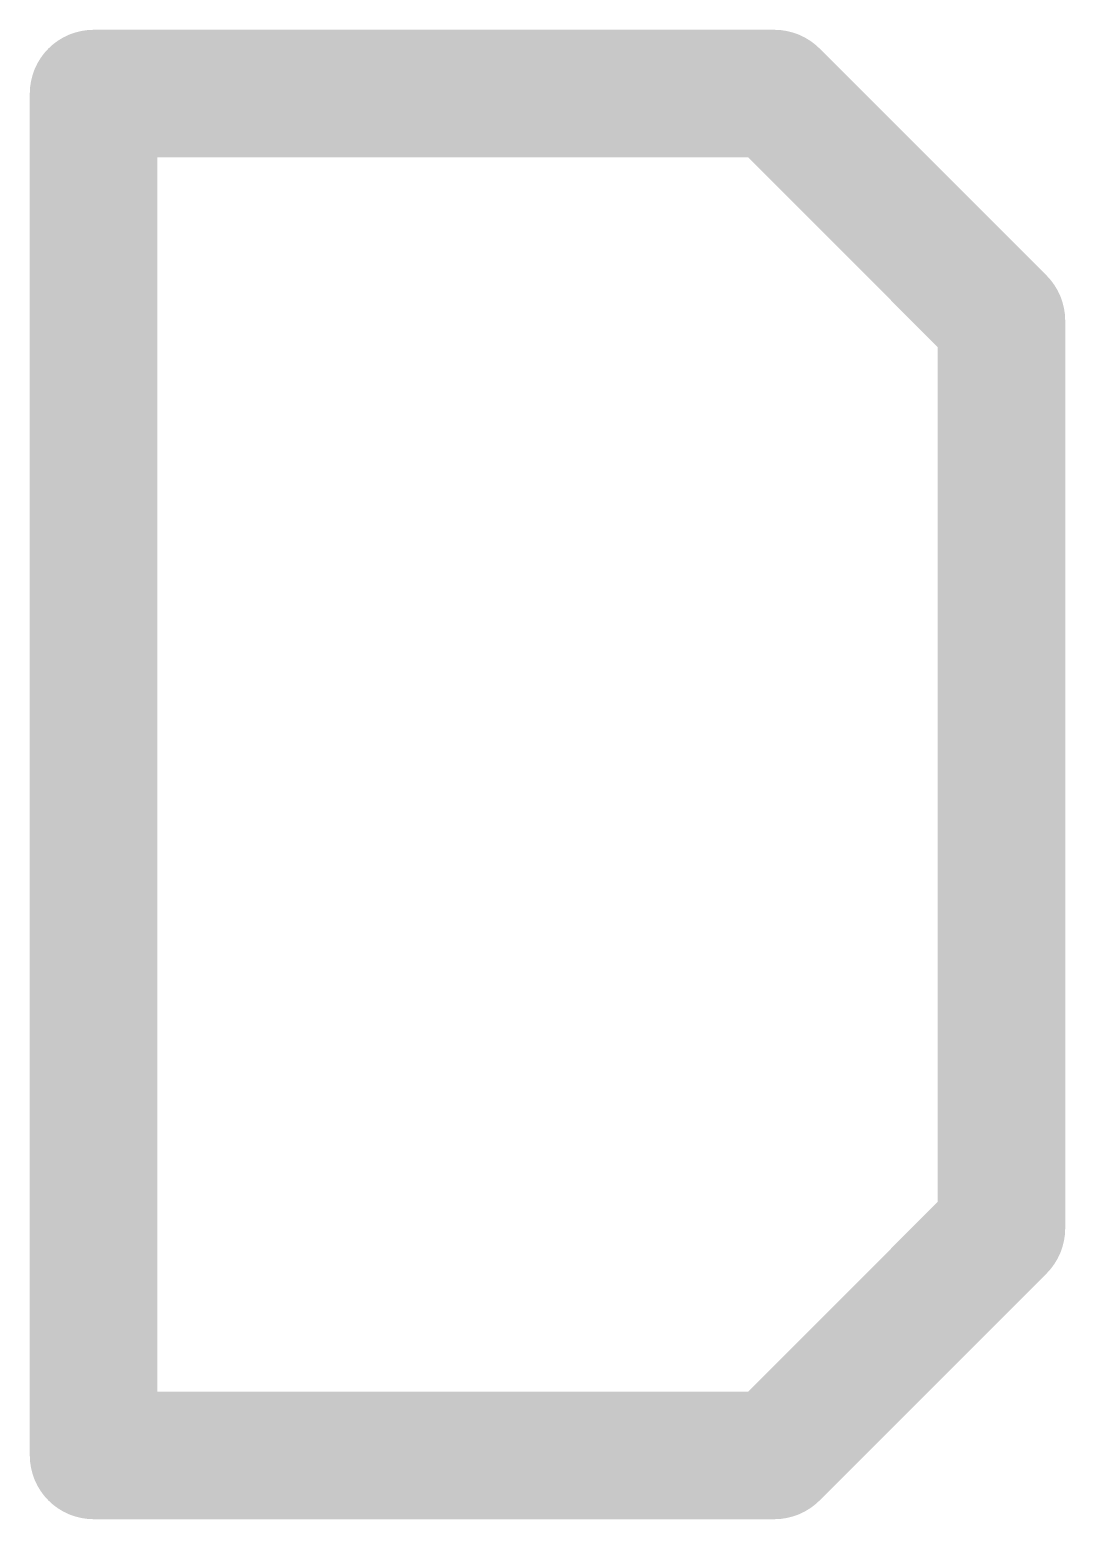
# Model space of a CAD drawing. Extents: x -13 to 211, y -15 to 133.
# Drawn here: x 168.374 to 169.611, y 121.92 to 123.699 of the extents above; entities that cross this region are included whole.
import ezdxf

# ---------------------------------------------------------------- set-up
doc = ezdxf.new("R2010")
doc.units = 0
doc.layers.add('95', color=251, linetype='CONTINUOUS')

msp = doc.modelspace()

# ---------------------------------------------------------------- linework, layer by layer
at = {"layer": '95', "const_width": 0.1524}
for points in [[(168.4505, 123.6232), (168.4505, 121.9962)], [(169.264, 123.6232), (168.4505, 123.6232)], [(169.5352, 123.352), (169.264, 123.6232)], [(169.5352, 122.2674), (169.5352, 123.352)], [(169.264, 121.9962), (169.5352, 122.2674)], [(168.4505, 121.9962), (169.264, 121.9962)]]:
    msp.add_lwpolyline(points, dxfattribs=at)
at = {"layer": '95', "const_width": 0.0762}
for points in [[(168.4886, 123.6232, 1), (168.4124, 123.6232)], [(168.4505, 123.6613, 1), (168.4505, 123.5851)], [(169.2909, 123.6501, 1), (169.2371, 123.5962)], [(169.264, 123.5851, 1), (169.264, 123.6613)], [(169.5733, 123.352, 1), (169.4971, 123.352)], [(169.5082, 123.3251, 1), (169.5621, 123.379)], [(169.5621, 122.2404, 1), (169.5082, 122.2943)], [(169.4971, 122.2674, 1), (169.5733, 122.2674)], [(168.4505, 122.0343, 1), (168.4505, 121.9581)], [(169.264, 121.9581, 1), (169.264, 122.0343)], [(169.2371, 122.0231, 1), (169.2909, 121.9693)], [(168.4124, 121.9962, 1), (168.4886, 121.9962)]]:
    msp.add_lwpolyline(points, format="xyb", dxfattribs=at)

doc.saveas('drawing.dxf')
